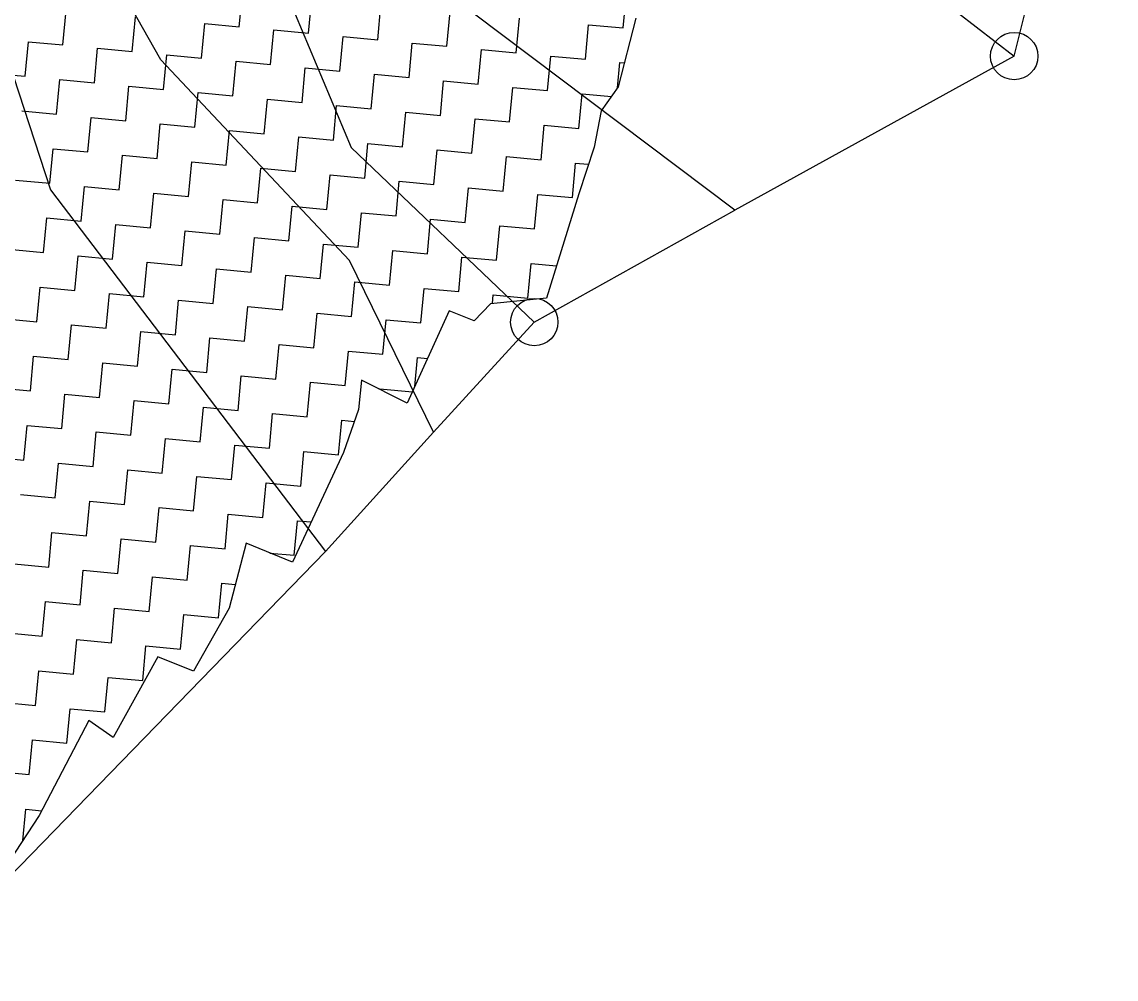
# Model space of a CAD drawing. Header units: metres. Extents: x 279090 to 282389, y 2073542 to 2078104.
# Drawn here: x 280083.2 to 280280.5, y 2076230.6 to 2076403.3 of the extents above; entities that cross this region are included whole.
import ezdxf

# ---------------------------------------------------------------- set-up
doc = ezdxf.new("R2010")
doc.units = ezdxf.units.M
doc.header["$LTSCALE"] = 0.3
doc.header["$MEASUREMENT"] = 0
doc.layers.add('POLY_HATCH', color=12, linetype='Continuous')
doc.layers.add('POLY_PARCEL', color=6, linetype='Continuous')

msp = doc.modelspace()

# ---------------------------------------------------------------- linework, layer by layer
for centre in [(280262.12, 2076397.11), (280175.6, 2076349.13)]:
    msp.add_circle(centre, 4.27)
at = {"layer": 'POLY_HATCH', "linetype": 'Continuous'}
for p, q in [((280122.42, 2076402.42), (280123.01, 2076408.66)), ((280134.9, 2076401.25), (280135.48, 2076407.49)), ((280191.64, 2076402.19), (280192.22, 2076408.43)), ((280090.63, 2076399.12), (280091.22, 2076405.36)), ((280147.37, 2076400.07), (280147.96, 2076406.31)), ((280159.85, 2076398.89), (280160.44, 2076405.13)), ((280103.11, 2076397.95), (280103.7, 2076404.19)), ((280172.33, 2076397.72), (280172.92, 2076403.96)), ((280115.59, 2076396.77), (280116.18, 2076403.01)), ((280116.18, 2076403.01), (280122.42, 2076402.42)), ((280128.07, 2076395.6), (280128.66, 2076401.83)), ((280128.66, 2076401.83), (280134.9, 2076401.25)), ((280184.81, 2076396.54), (280185.4, 2076402.78)), ((280185.4, 2076402.78), (280191.64, 2076402.19)), ((280083.81, 2076393.47), (280084.39, 2076399.71)), ((280084.39, 2076399.71), (280090.63, 2076399.12)), ((280140.55, 2076394.42), (280141.14, 2076400.66)), ((280141.14, 2076400.66), (280147.37, 2076400.07)), ((280153.03, 2076393.24), (280153.61, 2076399.48)), ((280153.61, 2076399.48), (280159.85, 2076398.89)), ((280096.28, 2076392.3), (280096.87, 2076398.54)), ((280096.87, 2076398.54), (280103.11, 2076397.95)), ((280108.76, 2076391.12), (280109.35, 2076397.36)), ((280109.35, 2076397.36), (280115.59, 2076396.77)), ((280165.5, 2076392.07), (280166.09, 2076398.31)), ((280166.09, 2076398.31), (280172.33, 2076397.72)), ((280121.24, 2076389.94), (280121.83, 2076396.18)), ((280121.83, 2076396.18), (280128.07, 2076395.6)), ((280177.98, 2076390.89), (280178.57, 2076397.13)), ((280178.57, 2076397.13), (280184.81, 2076396.54)), ((280190.62, 2076391.41), (280191.05, 2076395.95)), ((280191.05, 2076395.95), (280191.85, 2076395.88)), ((280077.57, 2076394.06), (280083.81, 2076393.47)), ((280133.72, 2076388.77), (280134.31, 2076395.01)), ((280134.31, 2076395.01), (280140.55, 2076394.42)), ((280146.2, 2076387.59), (280146.79, 2076393.83)), ((280146.79, 2076393.83), (280153.03, 2076393.24)), ((280089.46, 2076386.65), (280090.05, 2076392.89)), ((280090.05, 2076392.89), (280096.28, 2076392.3)), ((280101.94, 2076385.47), (280102.52, 2076391.71)), ((280102.52, 2076391.71), (280108.76, 2076391.12)), ((280158.68, 2076386.42), (280159.26, 2076392.66)), ((280159.26, 2076392.66), (280165.5, 2076392.07)), ((280171.15, 2076385.24), (280171.74, 2076391.48)), ((280171.74, 2076391.48), (280177.98, 2076390.89)), ((280114.41, 2076384.29), (280115, 2076390.53)), ((280115, 2076390.53), (280121.24, 2076389.94)), ((280126.89, 2076383.12), (280127.48, 2076389.36)), ((280127.48, 2076389.36), (280133.72, 2076388.77)), ((280183.63, 2076384.06), (280184.22, 2076390.3)), ((280184.22, 2076390.3), (280189.49, 2076389.81)), ((280139.37, 2076381.94), (280139.96, 2076388.18)), ((280139.96, 2076388.18), (280146.2, 2076387.59)), ((280083.22, 2076387.23), (280089.46, 2076386.65)), ((280095.11, 2076379.82), (280095.7, 2076386.06)), ((280095.7, 2076386.06), (280101.94, 2076385.47)), ((280151.85, 2076380.77), (280152.44, 2076387)), ((280152.44, 2076387), (280158.68, 2076386.42)), ((280164.33, 2076379.59), (280164.92, 2076385.83)), ((280164.92, 2076385.83), (280171.15, 2076385.24)), ((280107.59, 2076378.64), (280108.17, 2076384.88)), ((280108.17, 2076384.88), (280114.41, 2076384.29)), ((280120.07, 2076377.47), (280120.65, 2076383.71)), ((280120.65, 2076383.71), (280126.89, 2076383.12)), ((280176.81, 2076378.41), (280177.39, 2076384.65)), ((280177.39, 2076384.65), (280183.63, 2076384.06)), ((280132.54, 2076376.29), (280133.13, 2076382.53)), ((280133.13, 2076382.53), (280139.37, 2076381.94)), ((280088.28, 2076374.17), (280088.87, 2076380.41)), ((280088.87, 2076380.41), (280095.11, 2076379.82)), ((280145.02, 2076375.11), (280145.61, 2076381.35)), ((280145.61, 2076381.35), (280151.85, 2076380.77)), ((280157.5, 2076373.94), (280158.09, 2076380.18)), ((280158.09, 2076380.18), (280164.33, 2076379.59)), ((280100.76, 2076372.99), (280101.35, 2076379.23)), ((280101.35, 2076379.23), (280107.59, 2076378.64)), ((280113.24, 2076371.82), (280113.83, 2076378.05)), ((280113.83, 2076378.05), (280120.07, 2076377.47)), ((280169.98, 2076372.76), (280170.57, 2076379)), ((280170.57, 2076379), (280176.81, 2076378.41)), ((280182.46, 2076371.59), (280183.04, 2076377.82)), ((280183.04, 2076377.82), (280185.24, 2076377.62)), ((280125.72, 2076370.64), (280126.3, 2076376.88)), ((280126.3, 2076376.88), (280132.54, 2076376.29)), ((280138.19, 2076369.46), (280138.78, 2076375.7)), ((280138.78, 2076375.7), (280145.02, 2076375.11)), ((280082.04, 2076374.76), (280088.28, 2076374.17)), ((280093.93, 2076367.34), (280094.52, 2076373.58)), ((280094.52, 2076373.58), (280100.76, 2076372.99)), ((280150.67, 2076368.29), (280151.26, 2076374.53)), ((280151.26, 2076374.53), (280157.5, 2076373.94)), ((280106.41, 2076366.16), (280107, 2076372.4)), ((280107, 2076372.4), (280113.24, 2076371.82)), ((280163.15, 2076367.11), (280163.74, 2076373.35)), ((280163.74, 2076373.35), (280169.98, 2076372.76)), ((280175.63, 2076365.93), (280176.22, 2076372.17)), ((280176.22, 2076372.17), (280182.46, 2076371.59)), ((280118.89, 2076364.99), (280119.48, 2076371.23)), ((280119.48, 2076371.23), (280125.72, 2076370.64)), ((280131.37, 2076363.81), (280131.96, 2076370.05)), ((280131.96, 2076370.05), (280138.19, 2076369.46)), ((280087.1, 2076361.69), (280087.69, 2076367.93)), ((280087.69, 2076367.93), (280093.93, 2076367.34)), ((280143.85, 2076362.64), (280144.43, 2076368.87)), ((280144.43, 2076368.87), (280150.67, 2076368.29)), ((280156.32, 2076361.46), (280156.91, 2076367.7)), ((280156.91, 2076367.7), (280163.15, 2076367.11)), ((280099.58, 2076360.51), (280100.17, 2076366.75)), ((280100.17, 2076366.75), (280106.41, 2076366.16)), ((280168.8, 2076360.28), (280169.39, 2076366.52)), ((280169.39, 2076366.52), (280175.63, 2076365.93)), ((280112.06, 2076359.34), (280112.65, 2076365.58)), ((280112.65, 2076365.58), (280118.89, 2076364.99)), ((280124.54, 2076358.16), (280125.13, 2076364.4)), ((280125.13, 2076364.4), (280131.37, 2076363.81)), ((280080.87, 2076362.28), (280087.1, 2076361.69)), ((280137.02, 2076356.98), (280137.61, 2076363.22)), ((280137.61, 2076363.22), (280143.85, 2076362.64)), ((280149.5, 2076355.81), (280150.08, 2076362.05)), ((280150.08, 2076362.05), (280156.32, 2076361.46)), ((280092.76, 2076354.86), (280093.34, 2076361.1)), ((280093.34, 2076361.1), (280099.58, 2076360.51)), ((280105.23, 2076353.69), (280105.82, 2076359.93)), ((280105.82, 2076359.93), (280112.06, 2076359.34)), ((280161.98, 2076354.63), (280162.56, 2076360.87)), ((280162.56, 2076360.87), (280168.8, 2076360.28)), ((280117.71, 2076352.51), (280118.3, 2076358.75)), ((280118.3, 2076358.75), (280124.54, 2076358.16)), ((280174.45, 2076353.46), (280175.04, 2076359.7)), ((280175.04, 2076359.7), (280179.6, 2076359.27)), ((280130.19, 2076351.33), (280130.78, 2076357.57)), ((280130.78, 2076357.57), (280137.02, 2076356.98)), ((280142.67, 2076350.16), (280143.26, 2076356.4)), ((280143.26, 2076356.4), (280149.5, 2076355.81)), ((280085.93, 2076349.21), (280086.52, 2076355.45)), ((280086.52, 2076355.45), (280092.76, 2076354.86)), ((280098.41, 2076348.03), (280099, 2076354.27)), ((280099, 2076354.27), (280105.23, 2076353.69)), ((280155.15, 2076348.98), (280155.74, 2076355.22)), ((280155.74, 2076355.22), (280161.98, 2076354.63)), ((280168.07, 2076352.47), (280168.21, 2076354.04)), ((280168.21, 2076354.04), (280174.45, 2076353.46)), ((280110.89, 2076346.86), (280111.47, 2076353.1)), ((280111.47, 2076353.1), (280117.71, 2076352.51)), ((280123.36, 2076345.68), (280123.95, 2076351.92)), ((280123.95, 2076351.92), (280130.19, 2076351.33)), ((280135.84, 2076344.51), (280136.43, 2076350.75)), ((280136.43, 2076350.75), (280142.67, 2076350.16)), ((280079.69, 2076349.8), (280085.93, 2076349.21)), ((280091.58, 2076342.38), (280092.17, 2076348.62)), ((280092.17, 2076348.62), (280098.41, 2076348.03)), ((280148.32, 2076343.33), (280148.91, 2076349.57)), ((280148.91, 2076349.57), (280155.15, 2076348.98)), ((280104.06, 2076341.21), (280104.65, 2076347.45)), ((280104.65, 2076347.45), (280110.89, 2076346.86)), ((280116.54, 2076340.03), (280117.12, 2076346.27)), ((280117.12, 2076346.27), (280123.36, 2076345.68)), ((280129.01, 2076338.86), (280129.6, 2076345.09)), ((280129.6, 2076345.09), (280135.84, 2076344.51)), ((280084.75, 2076336.73), (280085.34, 2076342.97)), ((280085.34, 2076342.97), (280091.58, 2076342.38)), ((280141.49, 2076337.68), (280142.08, 2076343.92)), ((280142.08, 2076343.92), (280148.32, 2076343.33)), ((280154.07, 2076337.5), (280154.56, 2076342.74)), ((280154.56, 2076342.74), (280156.37, 2076342.57)), ((280097.23, 2076335.56), (280097.82, 2076341.8)), ((280097.82, 2076341.8), (280104.06, 2076341.21)), ((280109.71, 2076334.38), (280110.3, 2076340.62)), ((280110.3, 2076340.62), (280116.54, 2076340.03)), ((280122.19, 2076333.2), (280122.78, 2076339.44)), ((280122.78, 2076339.44), (280129.01, 2076338.86)), ((280134.67, 2076332.03), (280135.25, 2076338.27)), ((280135.25, 2076338.27), (280141.49, 2076337.68)), ((280078.51, 2076337.32), (280084.75, 2076336.73)), ((280090.4, 2076329.91), (280090.99, 2076336.14)), ((280090.99, 2076336.14), (280097.23, 2076335.56)), ((280147.72, 2076337), (280147.73, 2076337.09)), ((280147.73, 2076337.09), (280153.63, 2076336.54)), ((280102.88, 2076328.73), (280103.47, 2076334.97)), ((280103.47, 2076334.97), (280109.71, 2076334.38)), ((280115.36, 2076327.55), (280115.95, 2076333.79)), ((280115.95, 2076333.79), (280122.19, 2076333.2)), ((280127.84, 2076326.38), (280128.43, 2076332.62)), ((280128.43, 2076332.62), (280134.67, 2076332.03)), ((280083.58, 2076324.25), (280084.16, 2076330.49)), ((280084.16, 2076330.49), (280090.4, 2076329.91)), ((280140.32, 2076325.2), (280140.91, 2076331.44)), ((280140.91, 2076331.44), (280143.18, 2076331.23)), ((280096.05, 2076323.08), (280096.64, 2076329.32)), ((280096.64, 2076329.32), (280102.88, 2076328.73)), ((280108.53, 2076321.9), (280109.12, 2076328.14)), ((280109.12, 2076328.14), (280115.36, 2076327.55)), ((280121.01, 2076320.73), (280121.6, 2076326.96)), ((280121.6, 2076326.96), (280127.84, 2076326.38)), ((280077.34, 2076324.84), (280083.58, 2076324.25)), ((280133.49, 2076319.55), (280134.08, 2076325.79)), ((280134.08, 2076325.79), (280140.32, 2076325.2)), ((280089.23, 2076317.43), (280089.82, 2076323.67)), ((280089.82, 2076323.67), (280096.05, 2076323.08)), ((280101.71, 2076316.25), (280102.29, 2076322.49)), ((280102.29, 2076322.49), (280108.53, 2076321.9)), ((280114.18, 2076315.07), (280114.77, 2076321.31)), ((280114.77, 2076321.31), (280121.01, 2076320.73)), ((280126.66, 2076313.9), (280127.25, 2076320.14)), ((280127.25, 2076320.14), (280133.49, 2076319.55)), ((280082.99, 2076318.02), (280089.23, 2076317.43)), ((280094.88, 2076310.6), (280095.47, 2076316.84)), ((280095.47, 2076316.84), (280101.71, 2076316.25)), ((280107.36, 2076309.42), (280107.94, 2076315.66)), ((280107.94, 2076315.66), (280114.18, 2076315.07)), ((280119.84, 2076308.25), (280120.42, 2076314.49)), ((280120.42, 2076314.49), (280126.66, 2076313.9)), ((280132.31, 2076307.07), (280132.9, 2076313.31)), ((280132.9, 2076313.31), (280135.38, 2076313.08)), ((280088.05, 2076304.95), (280088.64, 2076311.19)), ((280088.64, 2076311.19), (280094.88, 2076310.6)), ((280100.53, 2076303.77), (280101.12, 2076310.01)), ((280101.12, 2076310.01), (280107.36, 2076309.42)), ((280113.01, 2076302.6), (280113.6, 2076308.84)), ((280113.6, 2076308.84), (280119.84, 2076308.25)), ((280127.95, 2076307.48), (280132.31, 2076307.07)), ((280081.81, 2076305.54), (280088.05, 2076304.95)), ((280093.7, 2076298.12), (280094.29, 2076304.36)), ((280094.29, 2076304.36), (280100.53, 2076303.77)), ((280106.18, 2076296.95), (280106.77, 2076303.18)), ((280106.77, 2076303.18), (280113.01, 2076302.6)), ((280118.66, 2076295.77), (280119.25, 2076302.01)), ((280119.25, 2076302.01), (280121.68, 2076301.78)), ((280086.88, 2076292.47), (280087.46, 2076298.71)), ((280087.46, 2076298.71), (280093.7, 2076298.12)), ((280099.35, 2076291.29), (280099.94, 2076297.53)), ((280099.94, 2076297.53), (280106.18, 2076296.95)), ((280111.83, 2076290.12), (280112.42, 2076296.36)), ((280112.42, 2076296.36), (280118.66, 2076295.77)), ((280080.64, 2076293.06), (280086.88, 2076292.47)), ((280092.53, 2076285.64), (280093.11, 2076291.88)), ((280093.11, 2076291.88), (280099.35, 2076291.29)), ((280105, 2076284.47), (280105.59, 2076290.71)), ((280105.59, 2076290.71), (280111.83, 2076290.12)), ((280085.7, 2076279.99), (280086.29, 2076286.23)), ((280086.29, 2076286.23), (280092.53, 2076285.64)), ((280098.18, 2076278.82), (280098.77, 2076285.05)), ((280098.77, 2076285.05), (280105, 2076284.47)), ((280079.46, 2076280.58), (280085.7, 2076279.99)), ((280091.35, 2076273.16), (280091.94, 2076279.4)), ((280091.94, 2076279.4), (280098.18, 2076278.82)), ((280084.52, 2076267.51), (280085.11, 2076273.75)), ((280085.11, 2076273.75), (280091.35, 2076273.16)), ((280078.28, 2076268.1), (280084.52, 2076267.51)), ((280083.4, 2076255.62), (280083.93, 2076261.27)), ((280083.93, 2076261.27), (280086.83, 2076261))]:
    msp.add_line(p, q, dxfattribs=at)
at = {"layer": 'POLY_HATCH'}
for p, q in [((280193.92, 2076403.96), (280190.75, 2076391.6)), ((280190.75, 2076391.6), (280187.67, 2076387.22)), ((280187.67, 2076387.22), (280186.39, 2076380.68)), ((280186.39, 2076380.68), (280183.6, 2076372.27)), ((280183.6, 2076372.27), (280177.83, 2076353.48)), ((280167.73, 2076352.44), (280164.77, 2076349.38)), ((280177.83, 2076353.48), (280167.73, 2076352.44)), ((280160.27, 2076351.14), (280152.71, 2076334.52)), ((280164.77, 2076349.38), (280160.27, 2076351.14)), ((280144.43, 2076338.63), (280143.93, 2076333.35)), ((280152.71, 2076334.52), (280144.43, 2076338.63)), ((280143.93, 2076333.35), (280141.2, 2076325.6)), ((280141.2, 2076325.6), (280132, 2076305.81)), ((280123.66, 2076309.26), (280120.56, 2076297.55)), ((280132, 2076305.81), (280123.66, 2076309.26)), ((280120.56, 2076297.55), (280114.15, 2076286.16)), ((280107.73, 2076288.76), (280099.69, 2076274.19)), ((280114.15, 2076286.16), (280107.73, 2076288.76)), ((280095.31, 2076277.27), (280086.36, 2076260.11)), ((280099.69, 2076274.19), (280095.31, 2076277.27)), ((280086.36, 2076260.11), (280066.92, 2076230.61))]:
    msp.add_line(p, q, dxfattribs=at)
at = {"layer": 'POLY_PARCEL'}
for p, q in [((280262.12, 2076397.11), (280280.5, 2076471.3)), ((280213.22, 2076435.01), (280262.12, 2076397.11)), ((280108.25, 2076396.47), (280089.54, 2076429.73)), ((280129.28, 2076412.36), (280142.58, 2076380.62)), ((280076.44, 2076409.46), (280088.4, 2076372.98)), ((280211.75, 2076369.31), (280164.55, 2076404.87)), ((280142.27, 2076360.24), (280108.25, 2076396.47)), ((280262.12, 2076397.11), (280211.75, 2076369.31)), ((280142.58, 2076380.62), (280175.6, 2076349.13)), ((280088.4, 2076372.98), (280137.95, 2076307.77)), ((280175.6, 2076349.13), (280211.75, 2076369.31)), ((280157.44, 2076329.3), (280142.27, 2076360.24)), ((280175.6, 2076349.13), (280157.44, 2076329.3)), ((280137.95, 2076307.77), (280157.44, 2076329.3)), ((280137.95, 2076307.77), (280072.82, 2076240.72))]:
    msp.add_line(p, q, dxfattribs=at)

doc.saveas('drawing.dxf')
